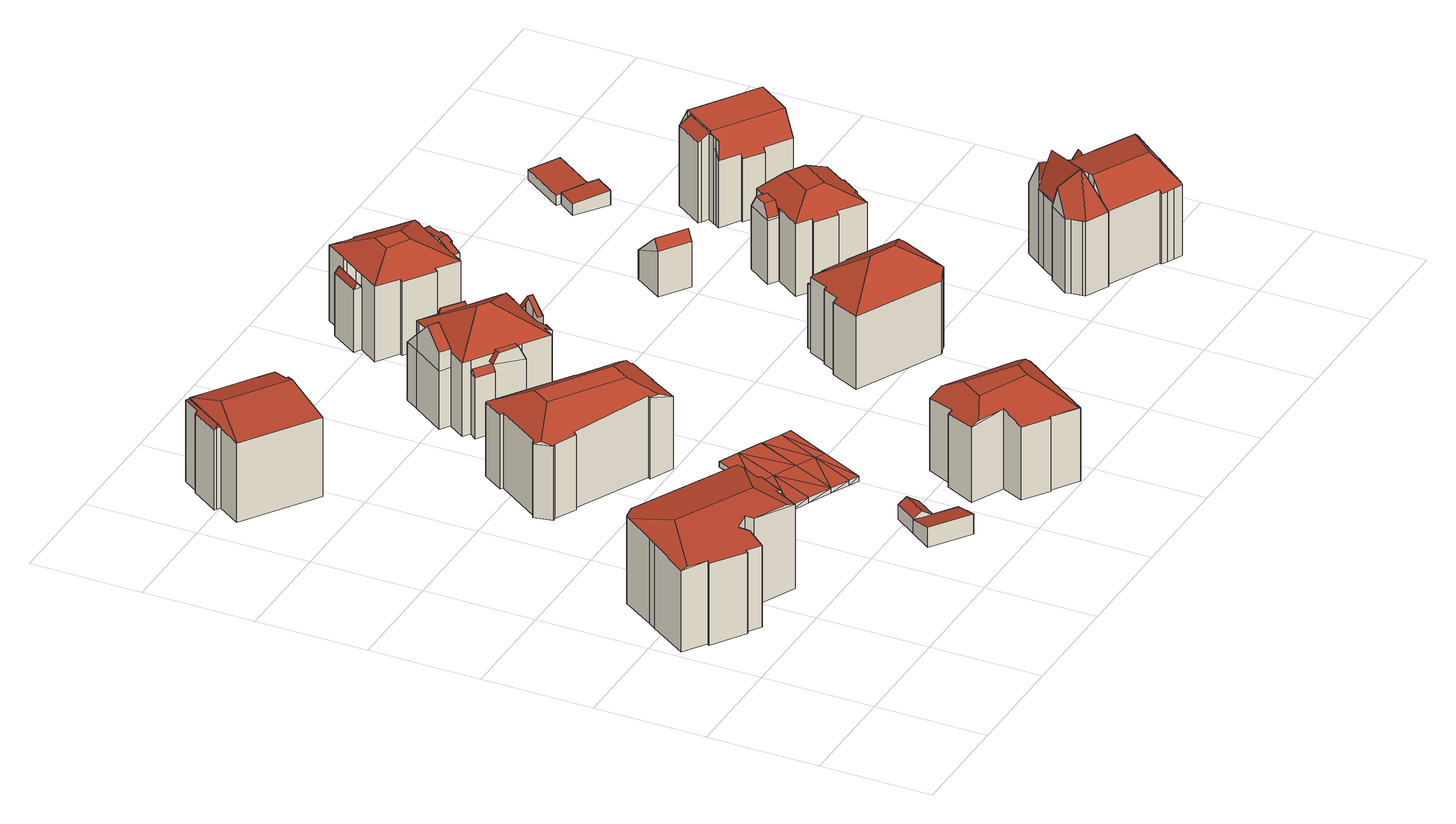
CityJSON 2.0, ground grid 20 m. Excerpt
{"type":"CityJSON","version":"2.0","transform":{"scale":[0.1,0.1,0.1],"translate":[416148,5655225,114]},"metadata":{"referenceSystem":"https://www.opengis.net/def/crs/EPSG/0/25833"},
"CityObjects":{
"building1":{"type":"Building","attributes":{"Dachtyp_tdc":"tdcFreeFormRoof","Gemeindeschluessel":14612000,"Dachneigung":10.01,"QualitaetDacherkennung":24,"Geometrietyp2DReferenz":"3000","measuredHeight":17.61,"function":"31001_9998","roofType":"5000"},"geometry":[{"type":"Solid","lod":"2","boundaries":[[[[0,1,2,3]],[[1,4,5,2]],[[4,6,7,5]],[[6,8,9,7]],[[8,10,11,9]],[[10,12,13,11]],[[12,14,15,13]],[[14,16,17,15]],[[16,18,19,17]],[[18,20,21,19]],[[20,22,23,21]],[[22,24,25,23]],[[24,26,27,25]],[[26,28,29,27]],[[28,30,31,29]],[[30,32,33,31]],[[32,34,35,33]],[[34,36,37,35]],[[36,38,39,37]],[[38,0,3,39]],[[12,40,41,42,20,18,16,14]],[[43,44,4,1,0,45]],[[41,40,10,8,6,44,43]],[[26,24,22,42,41,43,45,38,36,34,32,30,28]],[[6,4,44]],[[0,38,45]],[[22,20,42]],[[12,10,40]],[[3,2,5,7,9,11,13,15,17,19,21,23,25,27,29,31,33,35,37,39]]]],"semantics":{"surfaces":[{"type":"WallSurface"},{"type":"RoofSurface"},{"type":"GroundSurface"}],"values":[[0,0,0,0,0,0,0,0,0,0,0,0,0,0,0,0,0,0,0,0,1,1,1,1,0,0,0,0,2]]}}]},
"building2":{"type":"Building","attributes":{"Gemeindeschluessel":14612000,"Geometrietyp2DReferenz":"3000","function":"31001_9998","roofType":"9999"},"children":["building2-1","building2-2","building2-3"]},
"building2-1":{"type":"BuildingPart","attributes":{"Dachtyp_tdc":"tdcHipAndGableRoof","Dachneigung":10.22,"QualitaetDacherkennung":46,"Geometrietyp2DReferenz":"3000","measuredHeight":16.59,"roofType":"5000"},"parents":["building2"],"geometry":[{"type":"MultiSurface","lod":"2","boundaries":[[[46,47,48]],[[46,49,50,47]],[[49,51,52,50]],[[51,53,54,52]],[[53,55,56,54]],[[55,57,58,56]],[[57,59,60,58]],[[59,61,62,60]],[[63,64,65,66,67]],[[64,68,65]],[[63,69,61,59,70]],[[59,57,55,70]],[[55,53,51,49,46,64,63,70]],[[47,50,52,54,56,58,60,62,66,65]]],"semantics":{"surfaces":[{"type":"WallSurface"},{"type":"RoofSurface"},{"type":"GroundSurface"}],"values":[0,0,0,0,0,0,0,0,0,0,1,1,1,2]}}]},
"building2-2":{"type":"BuildingPart","attributes":{"Dachtyp_tdc":"tdcFreeFormRoof","Dachneigung":41.3,"QualitaetDacherkennung":25,"Geometrietyp2DReferenz":"3000","measuredHeight":15.57,"roofType":"5000"},"parents":["building2"],"geometry":[{"type":"MultiSurface","lod":"2","boundaries":[[[71,72,73,74]],[[72,75,76,73]],[[75,77,78,76]],[[77,79,80,78]],[[79,67,66,80]],[[81,71,74,62,61]],[[67,79,82]],[[79,77,75,72,71,83,82]],[[71,81,83]],[[81,69,67,82,83]],[[74,73,76,78,80,66,62]]],"semantics":{"surfaces":[{"type":"WallSurface"},{"type":"RoofSurface"},{"type":"GroundSurface"}],"values":[0,0,0,0,0,0,1,1,1,1,2]}}]},
"building2-3":{"type":"BuildingPart","attributes":{"Dachtyp_tdc":"tdcFreeFormRoof","Dachneigung":68.03,"QualitaetDacherkennung":19,"Geometrietyp2DReferenz":"3000","measuredHeight":13.58,"roofType":"5000"},"parents":["building2"],"geometry":[{"type":"MultiSurface","lod":"2","boundaries":[[[68,84,85,65]],[[84,86,87,85]],[[86,48,47,87]],[[88,89,86,84]],[[88,84,68]],[[89,88,68,48]],[[89,48,86]],[[47,65,85,87]]],"semantics":{"surfaces":[{"type":"WallSurface"},{"type":"RoofSurface"},{"type":"GroundSurface"}],"values":[0,0,0,1,1,1,1,2]}}]},
"building3":{"type":"Building","attributes":{"Gemeindeschluessel":14612000,"Geometrietyp2DReferenz":"3000","function":"31001_9998","roofType":"9999"},"children":["building3-1","building3-2"]},
"building3-1":{"type":"BuildingPart","attributes":{"Dachtyp_tdc":"tdcPolyFlatRoof","Dachneigung":13.98,"QualitaetDacherkennung":52,"Geometrietyp2DReferenz":"3000","measuredHeight":3.79,"roofType":"2100"},"parents":["building3"],"geometry":[{"type":"MultiSurface","lod":"2","boundaries":[[[90,91,92,93]],[[91,94,95,92]],[[94,96,97,95]],[[98,90,93,99,100]],[[98,101,96,94,91,90]],[[93,92,95,97,99]]],"semantics":{"surfaces":[{"type":"WallSurface"},{"type":"RoofSurface"},{"type":"GroundSurface"}],"values":[0,0,0,0,1,2]}}]},
"building3-2":{"type":"BuildingPart","attributes":{"Dachtyp_tdc":"tdcGableRoof","Dachneigung":33.95,"QualitaetDacherkennung":69,"Geometrietyp2DReferenz":"3000","measuredHeight":3.77,"roofType":"3100"},"parents":["building3"],"geometry":[{"type":"MultiSurface","lod":"2","boundaries":[[[102,103,104,97,96]],[[103,105,106,104]],[[105,100,99,106]],[[105,103,107]],[[102,101,100,108]],[[103,102,108,107]],[[100,105,107,108]],[[97,104,106,99]]],"semantics":{"surfaces":[{"type":"WallSurface"},{"type":"RoofSurface"},{"type":"GroundSurface"}],"values":[0,0,0,0,0,1,1,2]}}]},
"building4":{"type":"Building","attributes":{"Dachtyp_tdc":"tdcFreeFormRoof","Gemeindeschluessel":14612000,"Dachneigung":32.13,"QualitaetDacherkennung":42,"Geometrietyp2DReferenz":"3000","measuredHeight":17.2,"function":"31001_9998","roofType":"5000"},"geometry":[{"type":"Solid","lod":"2","boundaries":[[[[109,110,111,112]],[[110,113,114,111]],[[113,115,116,114]],[[115,117,118,116]],[[117,119,120,118]],[[119,121,122,120]],[[121,123,124,122]],[[123,125,126,124]],[[125,127,128,126]],[[127,129,130,128]],[[129,131,132,130]],[[131,133,134,132]],[[133,135,136,134]],[[135,137,138,136]],[[137,139,140,138]],[[139,141,142,140]],[[141,143,144,142]],[[143,145,146,144]],[[145,109,112,146]],[[147,148,117,115,113,110,109,149,150]],[[151,152,123,121,119,148,147]],[[125,152,151,153,154,133,131,129,127]],[[153,150,149,145,143,141,139,137,135,154]],[[153,151,147,150]],[[119,117,148]],[[125,123,152]],[[109,145,149]],[[135,133,154]],[[112,111,114,116,118,120,122,124,126,128,130,132,134,136,138,140,142,144,146]]]],"semantics":{"surfaces":[{"type":"WallSurface"},{"type":"RoofSurface"},{"type":"GroundSurface"}],"values":[[0,0,0,0,0,0,0,0,0,0,0,0,0,0,0,0,0,0,0,1,1,1,1,1,0,0,0,0,2]]}}]},
"building5":{"type":"Building","attributes":{"Stand_DGM":"2016","Stand_Basis-DLM":"2024","Gemeindeschluessel":"14612000","ObjektHoehe":1,"Stand_Laserscan":"2016","BodenHoehe":114.06,"Stand_3D-Stadtmodell":"2025","Geometrietyp2DReferenz":2000,"AbsoluteHoehe":115.06,"measuredHeight":1,"function":"53001_1800","roofType":"9999"},"geometry":[{"type":"MultiSurface","lod":"2","boundaries":[[[155,156,157]],[[155,157,158]],[[156,159,157]],[[157,159,160]],[[160,159,161]],[[159,162,163]],[[159,163,161]],[[163,162,164]],[[162,165,164]],[[164,165,166]],[[167,168,156]],[[167,156,155]],[[168,169,156]],[[156,169,159]],[[169,170,162]],[[169,162,159]],[[170,171,162]],[[162,171,165]],[[155,158,172]],[[155,172,173]],[[158,157,174]],[[158,174,172]],[[157,160,175]],[[157,175,174]],[[160,161,176]],[[160,176,175]],[[161,163,177]],[[161,177,176]],[[163,164,178]],[[163,178,177]],[[164,166,179]],[[164,179,178]],[[166,165,180]],[[166,180,179]],[[165,171,181]],[[165,181,180]],[[171,170,182]],[[171,182,181]],[[170,169,183]],[[170,183,182]],[[169,168,184]],[[169,184,183]],[[168,167,185]],[[168,185,184]],[[167,155,173]],[[167,173,185]],[[174,186,173]],[[172,174,173]],[[174,187,186]],[[175,187,174]],[[176,187,175]],[[177,188,187]],[[176,177,187]],[[178,188,177]],[[178,180,188]],[[179,180,178]],[[186,184,185]],[[173,186,185]],[[186,183,184]],[[187,183,186]],[[188,182,183]],[[187,188,183]],[[188,181,182]],[[180,181,188]]],"semantics":{"surfaces":[{"type":"RoofSurface"},{"type":"WallSurface"},{"type":"GroundSurface"}],"values":[0,0,0,0,0,0,0,0,0,0,0,0,0,0,0,0,0,0,1,1,1,1,1,1,1,1,1,1,1,1,1,1,1,1,1,1,1,1,1,1,1,1,1,1,1,1,2,2,2,2,2,2,2,2,2,2,2,2,2,2,2,2,2,2]}}]},
"building6":{"type":"Building","attributes":{"Dachtyp_tdc":"tdcFreeFormRoof","Gemeindeschluessel":14612000,"Dachneigung":18.22,"QualitaetDacherkennung":26,"Geometrietyp2DReferenz":"3000","measuredHeight":16.73,"function":"31001_9998","roofType":"5000"},"geometry":[{"type":"Solid","lod":"2","boundaries":[[[[189,190,191,192]],[[190,193,194,191]],[[193,195,196,194]],[[195,197,198,196]],[[197,199,200,198]],[[199,201,202,200]],[[201,203,204,202]],[[203,205,206,204]],[[205,207,208,206]],[[207,209,210,208]],[[209,189,192,210]],[[211,212,213,199,197,195,193,214]],[[215,216,201,213,212]],[[203,216,215,217,218,205]],[[211,214,190,189,209,207,218,217]],[[217,215,212,211]],[[193,190,214]],[[201,199,213]],[[203,201,216]],[[207,205,218]],[[192,191,194,196,198,200,202,204,206,208,210]]]],"semantics":{"surfaces":[{"type":"WallSurface"},{"type":"RoofSurface"},{"type":"GroundSurface"}],"values":[[0,0,0,0,0,0,0,0,0,0,0,1,1,1,1,1,0,0,0,0,2]]}}]},
"building7":{"type":"Building","attributes":{"Gemeindeschluessel":14612000,"Geometrietyp2DReferenz":"3000","function":"31001_9998","roofType":"9999"},"children":["building7-1","building7-2","building7-3","building7-4","building7-5","building7-6"]},
"building7-1":{"type":"BuildingPart","attributes":{"Dachtyp_tdc":"tdcGableRoof","Dachneigung":45.07,"QualitaetDacherkennung":38,"Geometrietyp2DReferenz":"3000","measuredHeight":17.43,"roofType":"3100"},"parents":["building7"],"geometry":[{"type":"MultiSurface","lod":"2","boundaries":[[[219,220,221,222]],[[220,223,224,221]],[[223,225,226,224]],[[227,219,222,228]],[[229,230,231,232]],[[223,233,231,230,234,225]],[[220,233,223]],[[219,232,231,233,220]],[[227,235,229,232,219]],[[222,221,224,226,228]]],"semantics":{"surfaces":[{"type":"WallSurface"},{"type":"RoofSurface"},{"type":"GroundSurface"}],"values":[0,0,0,0,1,1,0,0,0,2]}}]},
"building7-2":{"type":"BuildingPart","attributes":{"Dachtyp_tdc":"tdcHipRoof","Dachneigung":31.95,"QualitaetDacherkennung":57,"Geometrietyp2DReferenz":"3000","measuredHeight":18.61,"roofType":"3200"},"parents":["building7"],"geometry":[{"type":"MultiSurface","lod":"2","boundaries":[[[236,237,234,235,238,239]],[[240,241,242,243,236,239,244]],[[238,245,246,247,248,249,250,244,239]],[[251,252,253,228,226,254,255,256,257,258,259,260,261,262,263,264,265,266,267]],[[245,252,268]],[[245,238,253,252]],[[238,235,228,253]],[[235,227,228]],[[237,226,225]],[[237,236,254,226]],[[236,243,255,254]],[[243,242,269,255]],[[241,256,270]],[[241,240,257,256]],[[240,271,258,257]],[[271,272,273,258]],[[274,275,262,261]],[[275,276,263,262]],[[276,277,264,263]],[[277,278,265,264]],[[278,250,266,265]],[[250,249,267,266]],[[249,279,267]],[[250,278,277,276,275,274,280,281,282,272,271,240,244]]],"semantics":{"surfaces":[{"type":"RoofSurface"},{"type":"GroundSurface"},{"type":"WallSurface"}],"values":[0,0,0,1,2,2,2,2,2,2,2,2,2,2,2,2,2,2,2,2,2,2,2,0]}}]},
"building7-3":{"type":"BuildingPart","attributes":{"Dachtyp_tdc":"tdcFreeFormRoof","Dachneigung":74.54,"QualitaetDacherkennung":17,"Geometrietyp2DReferenz":"3000","measuredHeight":14.52,"roofType":"5000"},"parents":["building7"],"geometry":[{"type":"MultiSurface","lod":"2","boundaries":[[[269,283,284,255]],[[283,285,286,284]],[[285,270,256,286]],[[287,270,285]],[[288,287,285,283]],[[288,283,269]],[[287,288,269,270]],[[255,284,286,256]]],"semantics":{"surfaces":[{"type":"WallSurface"},{"type":"RoofSurface"},{"type":"GroundSurface"}],"values":[0,0,0,1,1,1,1,2]}}]},
"building7-4":{"type":"BuildingPart","attributes":{"Dachtyp_tdc":"tdcGableRoof","Dachneigung":50.26,"QualitaetDacherkennung":31,"Geometrietyp2DReferenz":"3000","measuredHeight":17.05,"roofType":"3100"},"parents":["building7"],"geometry":[{"type":"MultiSurface","lod":"2","boundaries":[[[273,289,290,258]],[[289,291,292,290]],[[291,293,294,292]],[[293,295,296,294]],[[295,297,274,261,296]],[[295,293,291,289,273,282,298]],[[298,299,297,295]],[[259,258,290,292,294,296,261,260]]],"semantics":{"surfaces":[{"type":"WallSurface"},{"type":"RoofSurface"},{"type":"GroundSurface"}],"values":[0,0,0,0,0,1,1,2]}}]},
"building7-5":{"type":"BuildingPart","attributes":{"Dachtyp_tdc":"tdcFreeFormRoof","Dachneigung":54.48,"QualitaetDacherkennung":13,"Geometrietyp2DReferenz":"3000","measuredHeight":12.61,"roofType":"5000"},"parents":["building7"],"geometry":[{"type":"MultiSurface","lod":"2","boundaries":[[[300,301,302,303]],[[301,304,305,302]],[[304,268,252,305]],[[306,304,301,307,308,309]],[[309,310,311,268,312,306]],[[304,306,312,268]],[[300,307,301]],[[251,303,302,305,252]]],"semantics":{"surfaces":[{"type":"WallSurface"},{"type":"RoofSurface"},{"type":"GroundSurface"}],"values":[0,0,0,1,1,0,0,2]}}]},
"building7-6":{"type":"BuildingPart","attributes":{"Dachtyp_tdc":"tdcCutGableRoof","Dachneigung":0.11,"QualitaetDacherkennung":42,"Geometrietyp2DReferenz":"3000","measuredHeight":14.38,"roofType":"9999"},"parents":["building7"],"geometry":[{"type":"MultiSurface","lod":"2","boundaries":[[[279,313,314,267]],[[313,315,307,300,303,314]],[[313,279,248,316,317]],[[315,313,317,318]],[[319,310,308,315,318,320,247]],[[318,317,316,320]],[[267,314,303,251]]],"semantics":{"surfaces":[{"type":"WallSurface"},{"type":"RoofSurface"},{"type":"GroundSurface"}],"values":[0,0,1,0,1,1,2]}}]},
"building8":{"type":"Building","attributes":{"Gemeindeschluessel":14612000,"Geometrietyp2DReferenz":"3000","function":"31001_9998","roofType":"9999"},"children":["building8-1","building8-2","building8-3"]},
"building8-1":{"type":"BuildingPart","attributes":{"Dachtyp_tdc":"tdcFreeFormRoof","Dachneigung":53.08,"QualitaetDacherkennung":11,"Geometrietyp2DReferenz":"3000","measuredHeight":12.75,"roofType":"5000"},"parents":["building8"],"geometry":[{"type":"MultiSurface","lod":"2","boundaries":[[[321,322,323,324]],[[322,325,326,323]],[[325,327,328,326]],[[329,327,325]],[[330,329,325,322]],[[330,322,321]],[[329,330,321,327]],[[324,323,326,328]]],"semantics":{"surfaces":[{"type":"WallSurface"},{"type":"RoofSurface"},{"type":"GroundSurface"}],"values":[0,0,0,0,1,0,1,2]}}]},
"building8-2":{"type":"BuildingPart","attributes":{"Dachtyp_tdc":"tdcCutTentRoof","Dachneigung":26.03,"QualitaetDacherkennung":68,"Geometrietyp2DReferenz":"3000","measuredHeight":16.77,"roofType":"9999"},"parents":["building8"],"geometry":[{"type":"MultiSurface","lod":"2","boundaries":[[[331,332,333,334]],[[332,335,336,333]],[[335,337,321,324,336]],[[338,339,340,328,327]],[[339,341,342,340]],[[341,343,344,342]],[[343,345,346,344]],[[345,347,348,346]],[[347,349,350,348]],[[349,351,352,350]],[[351,353,354,352]],[[353,355,356,354]],[[355,357,358,356]],[[357,359,358]],[[360,361,362,363,364]],[[361,365,366,362]],[[365,367,368,366]],[[367,331,334,368]],[[339,338,337,335,369,370]],[[353,351,349,347,345,343,341,339,370,371]],[[361,360,372,373,374,357,355,353,371,375]],[[335,332,331,367,365,361,375,369]],[[375,371,370,369]],[[334,333,336,324,328,340,342,344,346,348,350,352,354,356,358,376,363,362,366,368]]],"semantics":{"surfaces":[{"type":"WallSurface"},{"type":"RoofSurface"},{"type":"GroundSurface"}],"values":[0,0,0,0,0,0,0,0,0,0,0,0,0,0,0,0,0,0,1,1,1,1,1,2]}}]},
"building8-3":{"type":"BuildingPart","attributes":{"Dachtyp_tdc":"tdcGableRoof","Dachneigung":10.08,"QualitaetDacherkennung":49,"Geometrietyp2DReferenz":"3000","measuredHeight":14.61,"roofType":"3100"},"parents":["building8"],"geometry":[{"type":"MultiSurface","lod":"2","boundaries":[[[377,364,363,378]],[[359,379,380,358]],[[379,381,382,380]],[[381,383,384,382]],[[383,385,386,384]],[[385,387,388,386]],[[387,389,390,388]],[[389,391,392,390]],[[391,377,378,392]],[[387,385,383,381,379,359,374,393]],[[393,372,364,377,391,389,387]],[[378,363,376,358,380,382,384,386,388,390,392]]],"semantics":{"surfaces":[{"type":"WallSurface"},{"type":"RoofSurface"},{"type":"GroundSurface"}],"values":[0,0,0,0,0,0,0,0,0,1,1,2]}}]},
"building9":{"type":"Building","attributes":{"Dachtyp_tdc":"tdcPolyFlatRoof","Gemeindeschluessel":14612000,"Dachneigung":0,"QualitaetDacherkennung":47,"Geometrietyp2DReferenz":"3000","measuredHeight":11.98,"function":"31001_9998","roofType":"1000"},"geometry":[{"type":"Solid","lod":"2","boundaries":[[[[394,395,396,397]],[[395,398,399,396]],[[398,400,401,399]],[[400,394,397,401]],[[400,398,395,394]],[[397,396,399,401]]]],"semantics":{"surfaces":[{"type":"WallSurface"},{"type":"RoofSurface"},{"type":"GroundSurface"}],"values":[[0,0,0,0,1,2]]}}]},
"building10":{"type":"Building","attributes":{"Dachtyp_tdc":"tdcFreeFormRoof","Gemeindeschluessel":14612000,"Dachneigung":33.17,"QualitaetDacherkennung":41,"Geometrietyp2DReferenz":"3000","measuredHeight":18.85,"function":"31001_9998","roofType":"5000"},"geometry":[{"type":"Solid","lod":"2","boundaries":[[[[402,403,401,397]],[[403,404,399,401]],[[404,405,406,399]],[[405,407,408,406]],[[407,409,410,408]],[[409,411,412,410]],[[411,413,414,412]],[[413,415,416,414]],[[415,417,418,416]],[[417,419,420,418]],[[419,421,422,420]],[[421,423,424,422]],[[423,425,426,424]],[[425,427,428,426]],[[427,402,397,428]],[[429,430,427,425,423,421,419,417]],[[431,409,432,433]],[[413,411,431,433,429,417,415]],[[432,407,405,404,403,402,430,429,433]],[[409,407,432]],[[411,409,431]],[[402,427,430]],[[397,401,399,406,408,410,412,414,416,418,420,422,424,426,428]]]],"semantics":{"surfaces":[{"type":"WallSurface"},{"type":"RoofSurface"},{"type":"GroundSurface"}],"values":[[0,0,0,0,0,0,0,0,0,0,0,0,0,0,0,1,1,1,1,0,0,0,2]]}}]},
"building11":{"type":"Building","attributes":{"Dachtyp_tdc":"tdcGableRoof","Gemeindeschluessel":14612000,"Dachneigung":43.53,"QualitaetDacherkennung":0,"Geometrietyp2DReferenz":"3000","BezugspunktDach":"2000","measuredHeight":10.28,"function":"31001_9998"},"geometry":[{"type":"MultiSurface","lod":"2","boundaries":[[[434,435,436,437]],[[438,439,437,436]],[[435,434,440,441]],[[434,439,442,440]],[[439,438,443,442]],[[438,435,441,443]],[[439,434,437]],[[435,438,436]],[[441,440,442,443]]],"semantics":{"surfaces":[{"type":"RoofSurface"},{"type":"WallSurface"},{"type":"GroundSurface"}],"values":[0,0,1,1,1,1,1,1,2]}}]},
"building12":{"type":"Building","attributes":{"Gemeindeschluessel":14612000,"Geometrietyp2DReferenz":"3000","function":"31001_9998","roofType":"9999"},"children":["building12-1","building12-2"]},
"building12-1":{"type":"BuildingPart","attributes":{"Dachtyp_tdc":"tdcCutGableRoof","Dachneigung":58.44,"QualitaetDacherkennung":37,"Geometrietyp2DReferenz":"3000","measuredHeight":14.51,"roofType":"9999"},"parents":["building12"],"geometry":[{"type":"MultiSurface","lod":"2","boundaries":[[[444,445,446,447]],[[445,448,449,446]],[[448,450,451,449]],[[452,444,447,453]],[[454,455,456,457,458]],[[450,448,445,459,460,461]],[[462,457,456,463,460,459]],[[444,458,457,462,459,445]],[[452,454,458,444]],[[447,446,449,451,453]]],"semantics":{"surfaces":[{"type":"WallSurface"},{"type":"RoofSurface"},{"type":"GroundSurface"}],"values":[0,0,0,0,1,1,1,0,0,2]}}]},
"building12-2":{"type":"BuildingPart","attributes":{"Dachtyp_tdc":"tdcCutTentRoof","Dachneigung":30.28,"QualitaetDacherkennung":46,"Geometrietyp2DReferenz":"3000","measuredHeight":16.62,"roofType":"9999"},"parents":["building12"],"geometry":[{"type":"MultiSurface","lod":"2","boundaries":[[[464,465,466,467]],[[465,468,469,466]],[[468,470,471,469]],[[470,472,454,452,453,471]],[[473,474,449,451,450]],[[474,475,476,449]],[[475,477,478,476]],[[477,479,480,478]],[[479,481,482,480]],[[481,483,484,482]],[[483,485,486,484]],[[485,487,488,486]],[[487,489,490,488]],[[489,491,492,490]],[[491,493,494,492]],[[493,495,496,494]],[[495,497,498,496]],[[497,499,500,498]],[[499,464,467,500]],[[475,474,473,461,455,472,470,468,501,502]],[[485,483,481,479,477,475,502,503]],[[495,493,491,489,487,485,503,504]],[[468,465,464,499,497,495,504,501]],[[504,503,502,501]],[[467,466,469,471,453,451,449,476,478,480,482,484,486,488,490,492,494,496,498,500]]],"semantics":{"surfaces":[{"type":"WallSurface"},{"type":"RoofSurface"},{"type":"GroundSurface"}],"values":[0,0,0,0,0,0,0,0,0,0,0,0,0,0,0,0,0,0,0,1,1,1,1,1,2]}}]},
"building13":{"type":"Building","attributes":{"Gemeindeschluessel":14612000,"Geometrietyp2DReferenz":"3000","function":"31001_9998","roofType":"9999"},"children":["building13-1","building13-2","building13-3","building13-4"]},
"building13-1":{"type":"BuildingPart","attributes":{"Dachtyp_tdc":"tdcFreeFormRoof","Dachneigung":67.61,"QualitaetDacherkennung":10,"Geometrietyp2DReferenz":"3000","measuredHeight":21.7,"roofType":"5000"},"parents":["building13"],"geometry":[{"type":"MultiSurface","lod":"2","boundaries":[[[505,506,507,508,509]],[[506,510,511,507]],[[512,513,514,515,516,517]],[[516,518,519,520,517]],[[519,521,522,523,510,520]],[[520,510,506]],[[506,505,524,525,526,527,512,517,520]],[[510,523,528]],[[528,523,522]],[[529,515,514]],[[516,515,529]],[[521,519,518]],[[511,530,531,532,533,534,535,536,537,538,508,507]],[[510,528,530,511]],[[528,522,531,530]],[[522,521,532,531]],[[521,518,533,532]],[[518,516,534,533]],[[516,529,535,534]],[[529,514,536,535]]],"semantics":{"surfaces":[{"type":"WallSurface"},{"type":"RoofSurface"},{"type":"GroundSurface"}],"values":[0,0,1,1,1,1,1,0,0,0,0,0,2,0,0,0,0,0,0,0]}}]},
"building13-2":{"type":"BuildingPart","attributes":{"Dachtyp_tdc":"tdcGableRoof","Dachneigung":63.08,"QualitaetDacherkennung":39,"Geometrietyp2DReferenz":"3000","measuredHeight":16.53,"roofType":"3100"},"parents":["building13"],"geometry":[{"type":"MultiSurface","lod":"2","boundaries":[[[539,540,541,542]],[[540,543,544,541]],[[543,545,546,544]],[[547,548,549,545]],[[550,551,552,549,548,553]],[[539,554,550,553,540]],[[540,553,548,547,543]],[[543,547,545]],[[546,555,542,541,544]]],"semantics":{"surfaces":[{"type":"WallSurface"},{"type":"RoofSurface"},{"type":"GroundSurface"}],"values":[0,0,0,1,1,0,0,0,2]}}]},
"building13-3":{"type":"BuildingPart","attributes":{"Dachtyp_tdc":"tdcHipAndGableRoof","Dachneigung":12.57,"QualitaetDacherkennung":27,"Geometrietyp2DReferenz":"3000","measuredHeight":18.69,"roofType":"5000"},"parents":["building13"],"geometry":[{"type":"MultiSurface","lod":"2","boundaries":[[[556,557,558,559]],[[557,560,561,558]],[[560,509,508,561]],[[562,546,545]],[[562,563,564,546]],[[563,565,566,564]],[[565,567,568,566]],[[567,569,570,568]],[[569,571,572,570]],[[571,573,574,572]],[[573,575,576,574]],[[575,556,559,576]],[[571,569,567,565,563,577]],[[563,562,578,579,580,581,577]],[[581,524,509,560,557,556,575,573,571,577]],[[559,558,561,508,538,537,555,546,564,566,568,570,572,574,576]]],"semantics":{"surfaces":[{"type":"WallSurface"},{"type":"RoofSurface"},{"type":"GroundSurface"}],"values":[0,0,0,0,0,0,0,0,0,0,0,0,1,1,1,2]}}]},
"building13-4":{"type":"BuildingPart","attributes":{"Dachtyp_tdc":"tdcPolyFlatRoof","Dachneigung":59.24,"QualitaetDacherkennung":51,"Geometrietyp2DReferenz":"3000","measuredHeight":18.92,"roofType":"2100"},"parents":["building13"],"geometry":[{"type":"MultiSurface","lod":"2","boundaries":[[[582,583,584,536,514]],[[583,554,539,542,584]],[[583,582,513,527,579,585,551,554]],[[542,555,537,536,584]]],"semantics":{"surfaces":[{"type":"WallSurface"},{"type":"RoofSurface"},{"type":"GroundSurface"}],"values":[0,0,1,2]}}]},
"building14":{"type":"Building","attributes":{"Dachtyp_tdc":"tdcPolyFlatRoof","Gemeindeschluessel":14612000,"Dachneigung":4.55,"QualitaetDacherkennung":82,"Geometrietyp2DReferenz":"3000","measuredHeight":2.73,"function":"31001_9998","roofType":"2100"},"geometry":[{"type":"Solid","lod":"2","boundaries":[[[[586,587,588,589]],[[587,590,591,588]],[[590,592,593,591]],[[592,594,595,593]],[[594,586,589,595]],[[594,592,590,587,586]],[[589,588,591,593,595]]]],"semantics":{"surfaces":[{"type":"WallSurface"},{"type":"RoofSurface"},{"type":"GroundSurface"}],"values":[[0,0,0,0,0,1,2]]}}]},
"building15":{"type":"Building","attributes":{"Dachtyp_tdc":"tdcPolyFlatRoof","Gemeindeschluessel":14612000,"Dachneigung":3.98,"QualitaetDacherkennung":80,"Geometrietyp2DReferenz":"3000","measuredHeight":2.39,"function":"31001_9998","roofType":"2100"},"geometry":[{"type":"Solid","lod":"2","boundaries":[[[[596,597,598,599]],[[597,600,601,598]],[[600,602,591,601]],[[602,603,588,591]],[[603,596,599,588]],[[603,602,600,597,596]],[[599,598,601,591,588]]]],"semantics":{"surfaces":[{"type":"WallSurface"},{"type":"RoofSurface"},{"type":"GroundSurface"}],"values":[[0,0,0,0,0,1,2]]}}]},
"building16":{"type":"Building","attributes":{"Gemeindeschluessel":14612000,"Geometrietyp2DReferenz":"3000","function":"31001_9998","roofType":"9999"},"children":["building16-1","building16-2"]},
"building16-1":{"type":"BuildingPart","attributes":{"Dachtyp_tdc":"tdcPolyFlatRoof","Dachneigung":33.55,"QualitaetDacherkennung":35,"Geometrietyp2DReferenz":"3000","measuredHeight":16.32,"roofType":"2100"},"parents":["building16"],"geometry":[{"type":"MultiSurface","lod":"2","boundaries":[[[604,605,606,607]],[[608,609,610,611,612]],[[609,613,614,610]],[[613,615,616,614]],[[615,617,618,616]],[[617,619,620,618]],[[619,604,607,620]],[[619,617,615,613,609,608,621,622,605,604]],[[607,606,623,611,610,614,616,618,620]]],"semantics":{"surfaces":[{"type":"WallSurface"},{"type":"RoofSurface"},{"type":"GroundSurface"}],"values":[0,0,0,0,0,0,0,1,2]}}]},
"building16-2":{"type":"BuildingPart","attributes":{"Dachtyp_tdc":"tdcCutGableRoof","Dachneigung":0.281,"QualitaetDacherkennung":52,"Geometrietyp2DReferenz":"3000","measuredHeight":16.76,"roofType":"9999"},"parents":["building16"],"geometry":[{"type":"MultiSurface","lod":"2","boundaries":[[[624,625,626,627,628,629,611,623,606,630,631,632,633,634,635,636,637,638,639]],[[640,641,625,624]],[[641,642,626,625]],[[642,643,627,626]],[[643,644,628,627]],[[644,645,629,628]],[[645,612,611,629]],[[646,606,605]],[[646,647,630,606]],[[647,648,631,630]],[[648,649,632,631]],[[649,650,633,632]],[[650,651,634,633]],[[651,652,635,634]],[[652,653,636,635]],[[653,654,637,636]],[[654,655,638,637]],[[655,656,639,638]],[[656,640,624,639]],[[654,653,652,651,650,649,648,647]],[[657,621,612,645,644,643,642,641,640]],[[647,646,657,640,656,655,654]]],"semantics":{"surfaces":[{"type":"GroundSurface"},{"type":"WallSurface"},{"type":"RoofSurface"}],"values":[0,1,1,1,1,1,1,1,1,1,1,1,1,1,1,1,1,1,1,2,2,2]}}]}
},
"vertices":[
[5,344,160],[50,413,167],[50,413,8],[5,344,8],[60,427,168],[60,427,8],[99,487,172],[99,487,8],[129,493,168],[129,493,8],[321,399,168],[321,399,8],[299,354,170],[299,354,8],[308,350,166],[308,350,8],[286,304,164],[286,304,8],[277,308,168],[277,308,8],[257,265,166],[257,265,8],[181,301,172],[181,301,8],[179,316,174],[179,316,8],[148,312,171],[148,312,8],[151,294,168],[151,294,8],[130,262,160],[130,262,8],[105,278,161],[105,278,8],[102,274,160],[102,274,8],[43,313,161],[43,313,8],[46,317,163],[46,317,8],[312,382,172],[248,335,184],[243,272,172],[104,405,184],[93,479,173],[14,338,164],
[235,1207,161],[235,1207,7],[235,1207,130],[261,1189,161],[261,1189,7],[240,1159,170],[240,1159,7],[243,1157,170],[243,1157,7],[236,1146,173],[236,1146,7],[180,1065,155],[180,1065,7],[49,1153,155],[49,1153,7],[77,1195,157],[77,1195,7],[132,1277,161],[151,1264,161],[151,1264,7],[132,1277,7],[132,1277,159],[151,1264,130],[97,1225,159],[128,1219,173],
[70,1200,159],[67,1202,156],[67,1202,7],[70,1200,7],[101,1252,155],[101,1252,7],[104,1250,159],[104,1250,7],[125,1281,159],[125,1281,7],[77,1195,159],[126,1275,162],[76,1201,163],
[156,1272,130],[156,1272,7],[240,1215,130],[240,1215,7],[158,1265,143],[234,1214,143],
[559,123,32],[532,83,44],[532,83,7],[559,123,7],[463,131,44],[463,131,7],[491,170,32],[491,170,7],[523,148,32],[523,148,7],[523,148,29],[500,164,32],
[491,170,34],[520,211,34],[520,211,7],[551,189,29],[551,189,7],[533,202,44],[505,161,44],
[269,736,145],[275,738,148],[275,738,7],[269,736,7],[328,817,148],[328,817,7],[323,820,145],[323,820,7],[349,858,145],[349,858,7],[484,768,145],[484,768,7],[478,756,153],[478,756,7],[557,721,143],[557,721,7],[547,698,151],[547,698,7],[551,696,149],[551,696,7],[527,648,145],[527,648,7],[523,649,148],[523,649,7],[499,599,143],[499,599,7],[456,619,158],[456,619,7],[458,623,160],[458,623,7],[322,688,151],[322,688,7],[319,683,148],[319,683,7],[281,703,146],[281,703,7],[276,702,145],[276,702,7],[366,781,179],[350,857,146],[272,722,151],[343,746,179],[488,699,179],[551,708,152],[466,665,179],[472,612,159],
[509,460,11],[546,444,11],[582,524,11],[545,540,11],[588,425,11],[624,505,11],[625,504,11],[623,408,11],[626,504,11],[661,487,11],[641,400,11],[679,479,11],[474,380,11],[510,364,11],[552,345,11],[585,329,11],[603,321,11],[545,540,1],[509,460,1],[582,524,1],[624,505,1],[625,504,1],[626,504,1],[661,487,1],[679,479,1],[641,400,1],[603,321,1],[585,329,1],[552,345,1],[510,364,1],[474,380,1],[546,444,1],[588,425,1],[623,408,1],
[660,61,141],[678,101,155],[678,101,5],[660,61,5],[619,129,145],[619,129,5],[645,183,141],[645,183,5],[653,180,145],[653,180,5],[677,231,140],[677,231,5],[839,154,142],[839,154,5],[844,134,142],[844,134,5],[753,1,142],[753,1,5],[706,33,143],[706,33,5],[704,30,142],[704,30,5],[678,144,167],[707,186,167],[700,221,153],[631,123,152],[782,126,172],[842,142,146],[764,100,172],[751,2,144],
[440,985,118],[481,1045,118],[481,1045,9],[440,985,9],[498,1070,118],[498,1070,9],[516,1058,118],[516,1058,9],[458,973,118],[458,973,9],[458,973,153],[479,1005,183],[461,1016,183],[440,985,153],[481,1045,148],[499,1034,148],[458,973,148],
[519,1063,148],[516,1058,148],[437,943,147],[533,963,195],[655,971,149],[599,1009,148],[553,1040,148],[553,1040,149],[552,950,195],[450,934,147],[479,915,147],[486,910,147],[521,887,148],[529,881,148],[574,851,148],[479,915,9],[450,934,9],[437,943,9],[519,1063,9],[553,1040,9],[599,1009,9],[655,971,9],[641,950,9],[616,914,9],[599,888,9],[606,882,9],[610,880,9],[611,879,9],[599,862,9],[587,870,9],[574,851,9],[529,881,9],[450,934,123],[553,1040,136],[599,1009,136],[641,950,149],[641,950,148],[641,950,127],[606,882,142],[610,880,139],[611,879,139],[599,862,139],[587,870,148],[529,881,126],[599,888,148],[616,914,148],[631,935,148],
[559,1049,136],[559,1049,9],[604,1017,136],[604,1017,9],[597,1016,154],[560,1042,154],
[653,942,127],[653,942,9],[641,926,151],[641,926,9],[638,928,151],[638,928,9],[624,909,180],[624,909,9],[606,882,157],[616,914,180],[599,888,157],
[473,905,123],[470,900,123],[470,900,9],[473,905,9],[440,921,123],[440,921,9],[445,928,135],[473,905,131],[474,907,134],[474,908,135],[475,908,134],[479,915,123],[450,934,124],
[522,871,126],[522,871,9],[473,905,134],[518,888,153],[512,879,153],[481,899,153],[479,915,134],[488,909,153],
[603,1202,126],[590,1210,126],[590,1210,9],[603,1202,9],[623,1259,126],[623,1259,9],[636,1251,126],[636,1251,9],[630,1255,136],[596,1206,136],
[615,1136,147],[618,1141,149],[618,1141,9],[615,1136,9],[579,1167,150],[579,1167,9],[603,1202,150],[636,1251,150],[660,1287,150],[660,1287,9],[673,1278,150],[673,1278,9],[686,1269,149],[686,1269,9],[700,1260,149],[700,1260,9],[703,1265,147],[703,1265,9],[758,1227,146],[758,1227,9],[755,1223,149],[755,1223,9],[791,1199,148],[791,1199,9],[786,1191,148],[786,1191,9],[777,1178,148],[777,1178,9],[777,1178,146],[724,1098,148],[711,1079,148],[711,1079,9],[724,1098,9],[724,1098,147],[672,1105,149],[672,1105,9],[669,1100,146],[669,1100,9],[653,1183,176],[673,1213,176],[711,1184,177],[729,1106,148],[749,1136,148],[770,1168,148],[694,1159,177],[749,1136,9],
[734,1092,147],[734,1092,9],[788,1172,146],[788,1172,9],[780,1161,148],[780,1161,9],[771,1147,151],[771,1147,9],[774,1145,151],[774,1145,9],[762,1128,155],[762,1128,9],[754,1115,152],[754,1115,9],[751,1117,152],[751,1117,9],[749,1136,155],
[917,554,127],[923,567,127],[923,567,7],[917,554,7],[947,554,127],[947,554,7],[941,543,127],[941,543,7],
[917,554,150],[941,543,150],[947,554,141],[997,531,141],[997,531,7],[999,535,138],[999,535,7],[1088,475,138],[1088,475,7],[1019,373,156],[1019,373,7],[1014,372,153],[1014,372,7],[999,367,144],[999,367,7],[842,442,144],[842,442,7],[868,495,142],[868,495,7],[875,492,147],[875,492,7],[890,522,146],[890,522,7],[894,520,149],[894,520,7],[912,557,147],[912,557,7],[940,465,196],[915,555,150],[1020,374,156],[1078,482,147],[987,443,196],
[1041,866,61],[990,900,62],[962,857,111],[1013,823,111],[955,848,93],[1006,813,93],[1041,866,8],[990,900,8],[1006,813,8],[955,848,8],
[1067,708,126],[1097,752,126],[1097,752,7],[1067,708,7],[1113,741,126],[1113,741,7],[1114,741,126],[1114,741,7],[1084,697,126],[1084,697,7],[1084,697,130],[1088,703,143],[1091,707,152],[1074,718,152],[1067,708,130],[1088,739,152],[1105,728,152],[1108,733,143],[1082,730,152],[1096,715,152],
[1076,631,139],[1079,635,143],[1079,635,7],[1076,631,7],[1054,652,143],[1054,652,7],[1084,696,143],[1084,696,7],[1084,697,143],[1114,741,143],[1113,741,143],[1123,755,143],[1123,755,7],[1150,737,143],[1150,737,7],[1154,742,134],[1154,742,7],[1203,710,134],[1203,710,7],[1199,705,143],[1199,705,7],[1232,683,142],[1232,683,7],[1207,646,142],[1207,646,7],[1212,643,139],[1212,643,7],[1189,609,139],[1189,609,7],[1184,612,142],[1184,612,7],[1163,579,142],[1163,579,7],[1117,610,143],[1117,610,7],[1114,605,139],[1114,605,7],[1110,661,172],[1145,715,172],[1175,694,174],[1141,643,174],
[1304,223,144],[1302,219,144],[1302,219,5],[1304,223,5],[1304,223,142],[1260,239,144],[1260,239,5],[1339,338,207],[1332,341,189],[1316,349,144],[1306,336,145],[1284,305,144],[1290,261,219],[1280,308,144],[1270,293,189],[1289,261,222],[1254,272,144],[1256,263,144],[1259,244,145],[1305,225,144],[1323,257,144],[1363,326,144],[1348,333,184],[1259,244,144],[1306,336,144],[1259,244,5],[1256,263,5],[1254,272,5],[1280,308,5],[1284,305,5],[1306,336,5],[1316,349,5],[1363,326,5],[1323,257,5],
[1397,332,133],[1400,336,133],[1400,336,5],[1397,332,5],[1428,316,133],[1428,316,5],[1416,300,133],[1416,300,5],[1428,316,135],[1414,327,170],[1399,308,170],[1397,332,148],[1393,327,147],[1383,316,147],[1400,336,148],[1397,332,137],[1383,316,5],
[1409,167,136],[1400,172,136],[1400,172,5],[1409,167,5],[1401,176,142],[1401,176,5],[1416,300,174],[1490,263,174],[1490,263,5],[1494,261,169],[1494,261,5],[1468,207,151],[1468,207,5],[1464,209,158],[1464,209,5],[1438,157,142],[1438,157,5],[1437,154,137],[1437,154,5],[1422,161,137],[1422,161,5],[1425,206,192],[1383,316,174],[1377,319,174],[1363,326,174],[1323,257,192],
[1316,349,194],[1336,377,137],[1336,377,5],[1383,316,172],
[1121,1080,27],[1144,1112,27],[1144,1112,5],[1121,1080,5],[1185,1083,31],[1185,1083,5],[1199,1072,32],[1199,1072,5],[1176,1040,32],[1176,1040,5],
[1137,1117,24],[1188,1192,24],[1188,1192,5],[1137,1117,5],[1237,1159,28],[1237,1159,5],[1185,1083,28],[1144,1112,25],
[1221,940,156],[1238,929,169],[1238,929,6],[1221,940,6],[1188,854,169],[1193,861,169],[1193,861,6],[1188,854,6],[1188,854,131],[1196,867,169],[1196,867,6],[1203,879,168],[1203,879,6],[1192,886,160],[1192,886,6],[1187,890,156],[1187,890,6],[1202,874,169],[1203,876,169],[1203,876,6],
[1318,800,6],[1303,778,6],[1257,808,6],[1255,804,6],[1220,827,6],[1223,831,6],[1243,936,6],[1257,957,6],[1294,933,6],[1297,937,6],[1331,914,6],[1329,910,6],[1372,881,6],[1358,859,6],[1345,840,6],[1327,813,6],[1318,800,173],[1303,778,131],[1257,808,131],[1255,804,123],[1220,827,124],[1223,831,131],[1238,929,174],[1243,936,174],[1257,957,132],[1294,933,133],[1297,937,125],[1331,914,125],[1329,910,132],[1372,881,133],[1358,859,174],[1345,840,174],[1327,813,174],[1203,876,173]
]}
